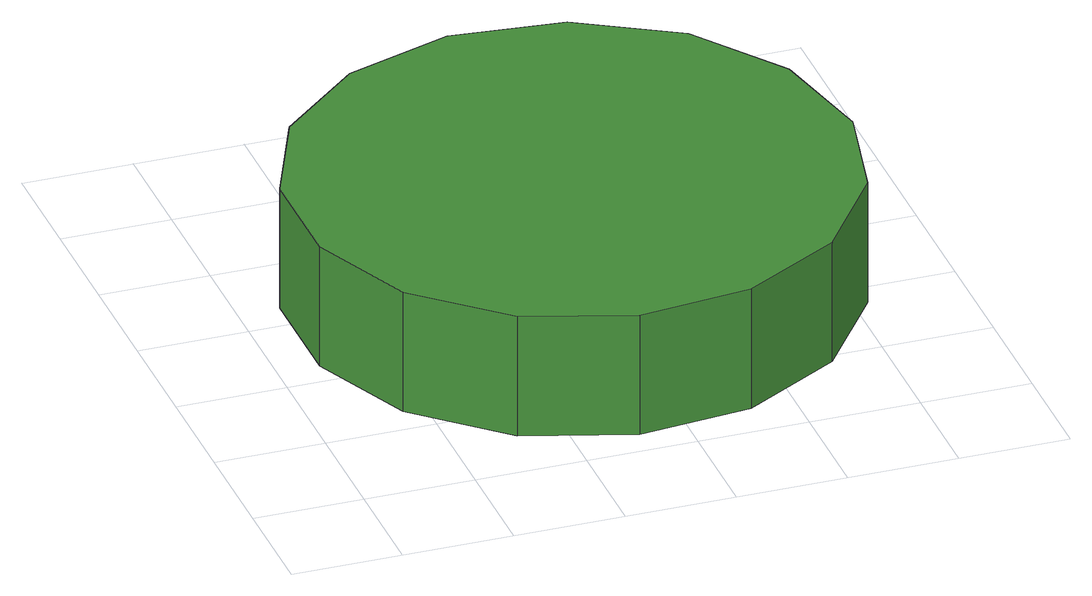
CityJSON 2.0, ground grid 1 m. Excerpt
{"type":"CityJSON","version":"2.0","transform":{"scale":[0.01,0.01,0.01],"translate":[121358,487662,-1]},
"CityObjects":{
"tree1":{"type":"SolitaryVegetationObject","attributes":{"function":"something"},"geometry":[{"type":"MultiSurface","lod":"1","boundaries":[[[0,1,2,3,4,5,6,7,8,9,10,11,12,13,14]],[[15,16,17,18,19,20,21,22,23,24,25,26,27,28,29]],[[0,29,28,1]],[[1,28,27,2]],[[2,27,26,3]],[[3,26,25,4]],[[4,25,24,5]],[[5,24,23,6]],[[6,23,22,7]],[[7,22,21,8]],[[8,21,20,9]],[[9,20,19,10]],[[10,19,18,11]],[[11,18,17,12]],[[12,17,16,13]],[[13,16,15,14]],[[14,15,29,0]]]}]}
},
"vertices":[
[535,277,193],[513,379,193],[452,464,193],[361,516,193],[257,527,193],[158,494,193],[80,425,193],[38,329,193],[38,225,193],[80,129,193],[158,59,193],[257,27,193],[361,38,193],[452,90,193],[513,175,193],[513,175,76],[452,90,76],[361,38,76],[257,27,76],[158,59,76],[80,129,76],[38,225,76],[38,329,76],[80,425,76],[158,494,76],[257,527,76],[361,516,76],[452,464,76],[513,379,76],[535,277,76]
]}
